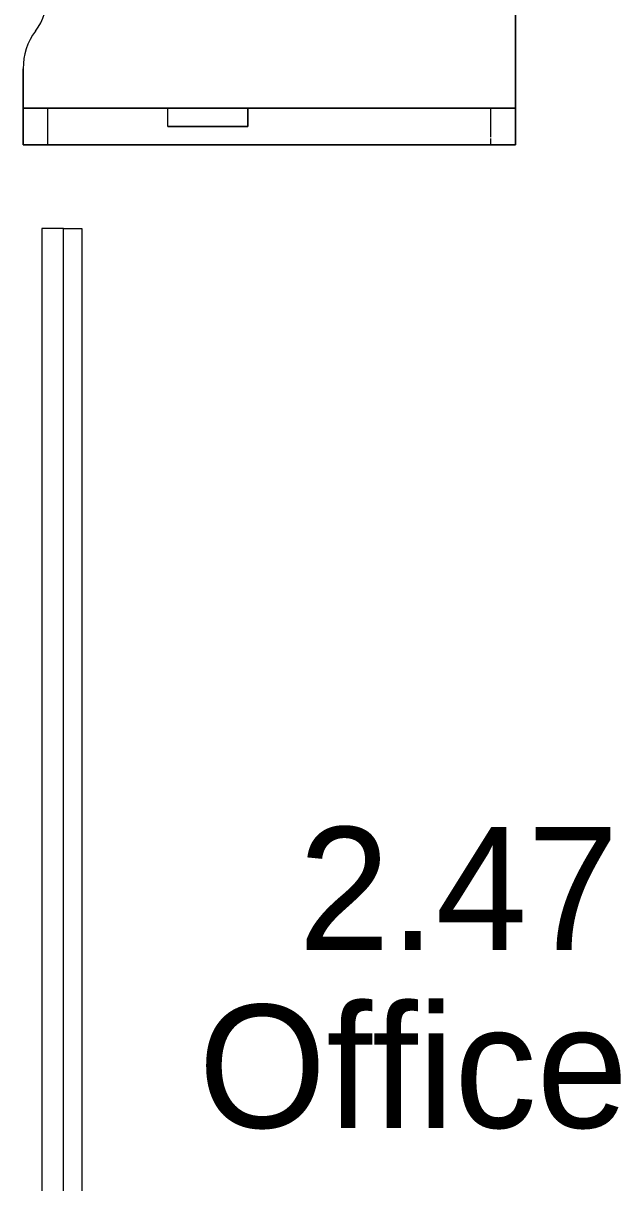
# Model space of a CAD drawing. Header units: millimetres. Extents: x 155927 to 295199, y -4084 to 97293.
# Drawn here: x 165027 to 165998, y 30934 to 32819 of the extents above; entities that cross this region are included whole.
import ezdxf

# ---------------------------------------------------------------- set-up
doc = ezdxf.new("R2010")
doc.units = ezdxf.units.MM
doc.header["$MEASUREMENT"] = 0
doc.layers.add('A-AREA-IDEN', color=7, linetype='CONTINUOUS', lineweight=9)
doc.layers.add('I-FURN', color=8, linetype='CONTINUOUS', lineweight=9)
doc.styles.add('Century Gothic', font='GOTHIC.TTF', dxfattribs={"height": 200})

msp = doc.modelspace()

# ---------------------------------------------------------------- linework, layer by layer
at = {"layer": 'I-FURN'}
for p, q in [((165826.5, 32621.2), (165826.5, 34221.2)), ((165826.5, 34221.2), (165826.5, 32621.2)), ((165026.5, 32745.1), (165026.5, 32621.2)), ((165026.5, 32621.2), (165026.5, 32745.1)), ((165066.5, 32681.2), (165026.5, 32681.2)), ((165026.5, 32681.2), (165261.5, 32681.2)), ((165026.5, 32621.2), (165026.5, 32681.2)), ((165026.5, 32621.2), (165026.5, 32681.2)), ((165786.5, 32681.2), (165066.5, 32681.2)), ((165066.5, 32621.2), (165066.5, 32681.2)), ((165066.5, 32621.2), (165066.5, 32681.2)), ((165261.5, 32681.2), (165391.5, 32681.2)), ((165261.5, 32651.2), (165261.5, 32681.2)), ((165261.5, 32651.2), (165261.5, 32681.2)), ((165391.5, 32681.2), (165826.5, 32681.2)), ((165391.5, 32651.2), (165391.5, 32681.2)), ((165391.5, 32681.2), (165391.5, 32651.2)), ((165826.5, 32681.2), (165786.5, 32681.2)), ((165786.5, 32634.1), (165786.5, 32681.2)), ((165786.5, 32634.1), (165786.5, 32681.2)), ((165826.5, 32621.2), (165826.5, 32681.2)), ((165826.5, 32681.2), (165826.5, 32621.2)), ((165391.5, 32651.2), (165261.5, 32651.2)), ((165261.5, 32651.2), (165391.5, 32651.2)), ((165786.5, 32621.2), (165786.5, 32631.8)), ((165786.5, 32621.2), (165786.5, 32631.8)), ((165826.5, 32621.2), (165026.5, 32621.2)), ((165026.5, 32621.2), (165066.5, 32621.2)), ((165026.5, 32621.2), (165826.5, 32621.2)), ((165826.5, 32621.2), (165026.5, 32621.2)), ((165066.5, 32621.2), (165786.5, 32621.2)), ((165786.5, 32621.2), (165826.5, 32621.2)), ((165091.9, 32485.2), (165056.9, 32485.2)), ((165056.9, 32485.2), (165056.9, 30085.2)), ((165091.9, 32485.2), (165121.9, 32485.2)), ((165091.9, 30085.2), (165091.9, 32485.2)), ((165091.9, 30085.2), (165091.9, 32485.2)), ((165121.9, 32485.2), (165121.9, 30085.2))]:
    msp.add_line(p, q, dxfattribs=at)
for centre, start, end in [((164966.5, 32866.2), 323.1301, 0), ((164966.5, 32866.2), 323.1301, 0), ((165126.5, 32746.2), 143.1301, 180.6256), ((165126.5, 32746.2), 143.1301, 180.6256)]:
    msp.add_arc(centre, 100, start, end, dxfattribs=at)

# ---------------------------------------------------------------- texts
at = {"layer": 'A-AREA-IDEN', "style": 'Century Gothic'}
for s, p in [('2.47', (165473.9, 31312.7)), ('Office', (165311.2, 31023.8))]:
    msp.add_text(s, height=200, dxfattribs=at).set_placement(p)

doc.saveas('drawing.dxf')
